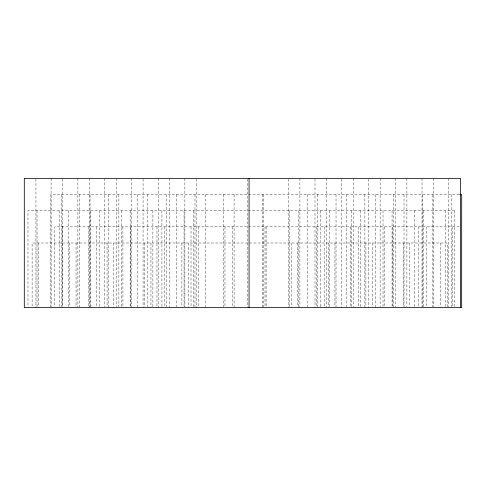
<?xml version="1.0" encoding="UTF-8"?>
<svg xmlns="http://www.w3.org/2000/svg" width="486" height="486" viewBox="0 0 486 486"><rect width="100%" height="100%" fill="white"/><g stroke="black" fill="none" stroke-linecap="round" stroke-linejoin="round"><path stroke-width="0.36" stroke-dasharray="2.43 1.82" d="M459.282 194.515L50.86 194.515L50.86 306.885M454.538 210.675L27.981 210.675L27.981 306.885M459.288 226.84L54.772 226.84L54.772 306.891M454.525 210.675L454.525 306.885M452.648 226.84L452.648 306.891M451.318 194.515L451.33 306.885M448.815 178.356L448.815 306.891M447.284 306.891L447.284 243L32.106 243L32.112 306.891M445.48 210.675L445.48 306.885M440.82 243L440.82 306.891M433.634 178.356L433.646 306.891M432.868 194.515L432.868 306.885M426.337 226.84L426.337 306.891M423.306 210.675L423.306 306.885M422.528 194.515L422.528 306.885M422.018 178.356L422.018 306.891M418.58 226.84L418.58 306.891M414.254 210.675L414.254 307.644M409.826 243L409.826 306.891M406.891 178.356L406.891 306.891M404.024 194.515L404.024 306.885M403.362 243L403.362 306.891M395.258 178.356L395.258 306.891M393.684 194.515L393.684 306.885M392.275 226.84L392.275 306.891M392.068 210.675L392.068 306.885M384.493 226.84L384.493 306.891M383.023 210.675L383.023 307.644M380.137 178.356L380.137 306.891M375.21 194.515L375.21 307.644M372.361 243L372.361 306.891M368.503 179.109L368.503 307.644M365.897 243L365.897 306.891M364.871 194.515L364.871 306.885M360.819 210.675L360.819 306.885M358.225 226.84L358.225 306.891M353.383 178.356L353.383 306.891M351.779 210.675L351.779 306.885M350.479 226.84L350.479 306.891M346.354 194.515L346.354 306.885M341.743 179.109L341.743 307.644M336.026 194.515L336.026 306.885M334.939 243L334.939 306.891M329.63 210.675L329.63 306.885M328.475 243L328.475 306.891M326.635 178.356L326.635 306.891M324.156 226.84L324.156 306.891M320.59 210.675L320.59 307.644M317.631 194.515L317.631 307.644M316.422 226.84L316.422 306.891M315.001 179.109L315.001 307.644M307.292 194.515L307.292 306.885M299.905 178.356L299.905 306.891M298.44 210.675L298.44 306.885M297.645 243L297.645 306.891M291.187 243L291.187 307.644M289.389 210.675L289.401 307.644M288.289 179.109L288.289 307.644M266.109 226.84L266.109 307.644M265.01 226.84L265.01 306.891M263.485 194.515L263.485 307.644M262.246 194.515L262.246 306.885M247.775 179.109L247.775 306.891M234.094 194.515L234.094 306.885M232.703 226.84L232.703 306.891M224.969 226.84L224.969 306.891M223.791 194.515L223.791 306.885M205.323 194.515L205.323 306.885M198.768 226.84L198.768 306.891M196.496 179.109L196.496 307.644M194.977 194.515L194.977 306.885M193.191 210.675L193.191 307.644M191.016 226.84L191.016 306.891M188.355 243L188.355 307.644M184.868 178.356L184.868 306.891M184.048 210.675L184.048 306.885M181.892 243L181.892 306.891M176.509 194.515L176.509 306.885M169.808 178.356L169.808 306.891M166.176 194.515L166.176 306.885M164.724 226.84L164.724 306.891M161.929 210.675L161.929 307.644M158.187 178.356L158.187 306.891M156.966 226.84L156.966 307.644M152.883 210.675L152.883 306.885M150.958 243L150.958 307.644M147.689 194.515L147.689 306.885M144.494 243L144.494 306.891M143.072 179.109L143.072 307.644M137.35 194.515L137.35 306.885M131.384 178.356L131.384 306.891M130.74 210.675L130.74 307.644M130.661 226.84L130.661 306.891M122.909 226.84L122.909 307.644M121.688 210.675L121.688 306.885M118.876 194.515L118.876 306.885M116.263 178.356L116.263 306.891M113.536 243L113.536 307.644M108.53 194.515L108.53 307.644M107.072 243L107.072 306.891M104.624 178.356L104.624 306.891M99.496 210.675L99.496 306.885M96.599 226.84L96.599 306.891M90.451 210.675L90.451 306.885M90.038 194.515L90.038 306.885M89.515 178.356L89.521 307.644M88.841 226.84L88.841 307.644M79.704 194.515L79.704 306.885M77.875 178.356L77.875 306.891M76.047 243L76.047 306.891M69.583 243L69.583 306.891M68.289 210.675L68.289 306.885M62.724 179.109L62.724 307.644M62.53 226.84L62.53 306.891M61.206 194.515L61.206 306.885M59.237 210.675L59.237 306.885M51.097 178.356L51.097 306.891M38.576 243L38.576 307.644M37.033 210.675L37.033 307.644M35.934 179.109L35.934 307.644"/><path stroke-width="0.73" d="M459.853 194.515L461.7 194.515L461.67 307.644L24.3 307.644L24.3 178.356L460.442 178.356L460.442 307.644M249.069 178.356L249.069 307.644"/></g></svg>
